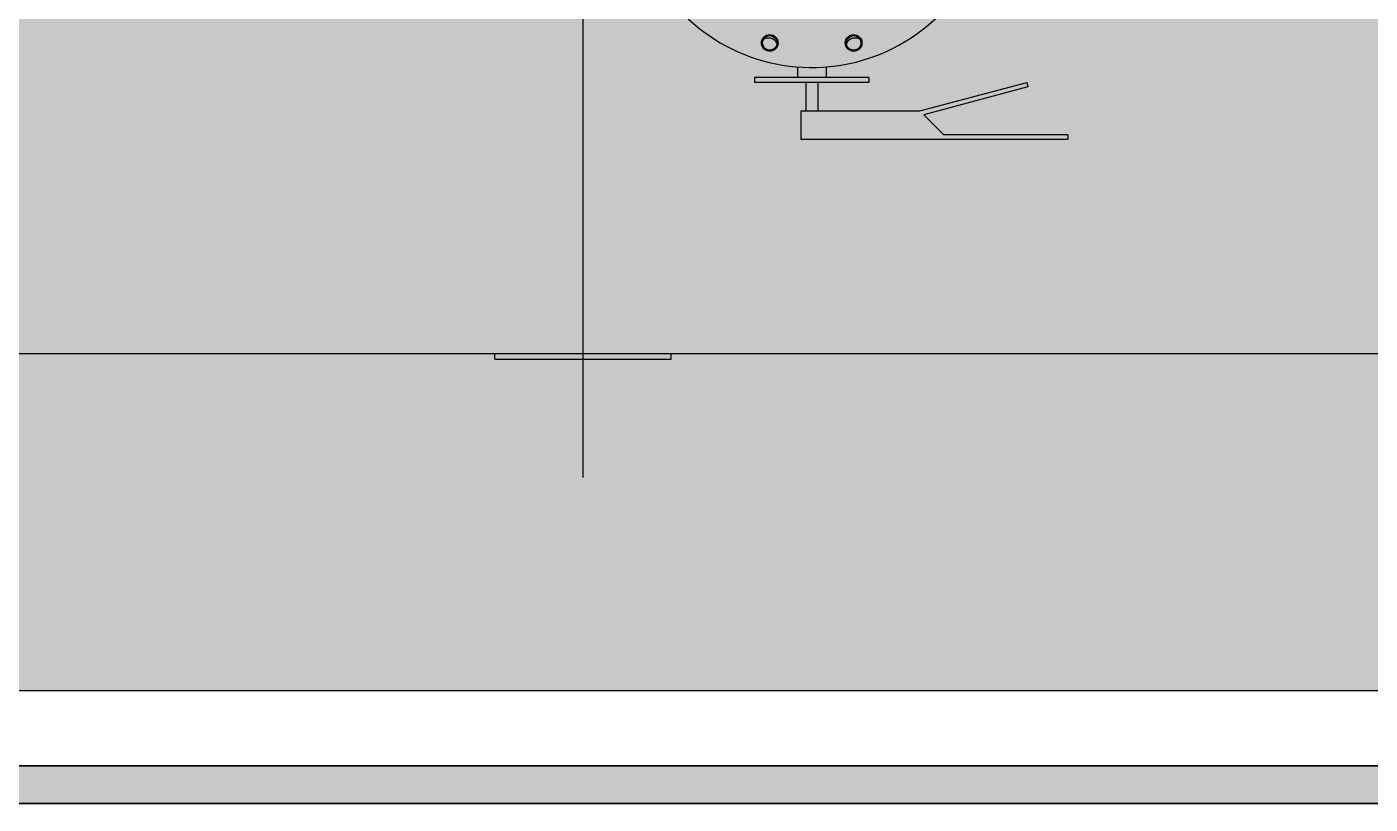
# Model space of a CAD drawing. Header units: millimetres. Extents: x -18489 to 17339, y -1599 to 10961.
# Drawn here: x -16841.8 to -16663, y 1367.4 to 1470.8 of the extents above; entities that cross this region are included whole.
import ezdxf

# ---------------------------------------------------------------- set-up
doc = ezdxf.new("R2010")
doc.units = ezdxf.units.MM
for name, color, linetype in [('188K-SM-03-F10-MECH-EQ-Y2257103$0$0 Xref', 8, 'Continuous'), ('188K-SM-03-F10-MECH-EQ-Y2257103$0$M-EQU-FOUNDATION', 8, 'Continuous'), ('188K-SM-03-F10-MECH-EQ-Y2257103$0$Micron CUP L10 HVAC EQU$0$M-MECH-EQU', 136, 'Continuous'), ('188K-SM-03-F10-MECH-EQ-Y2257103$0$Micron CUP L10 HVAC EQU$0$M-PHASE1 AREA', 252, 'Continuous'), ('X-CUB3-L10$0$WALL-DR', 8, 'Continuous')]:
    doc.layers.add(name, color=color, linetype=linetype)
pattern_1 = [(50, (4473.52, 709.2), (54.6554, -4.78173), [5.715, -62.865]), (355, (4473.52, 709.2), (-10.57303, 57.31705), [4.572, -50.29218]), (100.45144, (4478.076, 708.8), (44.08237, 52.53533), [4.857, -53.42707]), (46.1842, (4473.52, 724.44), (81.32371, -12.6127), [8.5725, -94.2975]), (96.63556, (4480.3, 723.39), (71.22124, 74.22784), [7.2855, -80.14068]), (351.18415, (4473.52, 724.44), (71.22124, 74.22784), [6.858, -75.43792]), (21, (4481.14, 720.63), (45.48432, -30.67956), [5.715, -62.865]), (326, (4481.14, 720.63), (18.54061, 55.25639), [4.572, -50.292]), (71.45144, (4484.93, 718.07), (64.02493, 24.57683), [4.857, -53.42698]), (37.5, (4473.521, 709.2), (0.926581, 25.366512), [0, -49.6824, 0, -51.054, 0, -50.4825]), (7.5, (4473.52, 709.2), (20.0459, 30.054172), [0, -29.1084, 0, -48.5394, 0, -19.2405]), (327.5, (4456.529, 709.2), (40.677179, -1.718623), [0, -19.05, 0, -59.436, 0, -78.867]), (317.5, (4448.91, 709.2), (44.438754, 7.62795), [0, -24.765, 0, -39.4716, 0, -56.007])]

# ---------------------------------------------------------------- blocks, each defined once
blk = doc.blocks.new('188K-SM-03-F10-MECH-EQ-Y2257103$0$Micron CUP L10 HVAC EQU$0$A$C0c53ceb0')
at = {"layer": '188K-SM-03-F10-MECH-EQ-Y2257103$0$Micron CUP L10 HVAC EQU$0$M-PHASE1 AREA'}
for p, q in [((-6246.39325, 8178.91829), (-6246.39325, 4934.33106)), ((-5960.94395, 5480.98653), (-5960.94395, 5466.51105)), ((-5922.88405, 5480.98638), (-5922.88405, 5466.51105)), ((-6018.03381, 5466.51105), (-6018.03381, 5460.16773)), ((-5865.79419, 5466.51105), (-6018.03381, 5466.51105)), ((-5865.79419, 5460.16773), (-6018.03381, 5460.16773)), ((-5949.84315, 5460.16773), (-5949.84315, 5422.10782)), ((-5933.98485, 5460.16773), (-5933.98485, 5422.10782)), ((-5865.79419, 5466.51105), (-5865.79419, 5460.16773)), ((-5797.88198, 5422.10782), (-5655.8437, 5460.16687)), ((-5654.20201, 5454.03967), (-5792.70268, 5416.92853)), ((-5655.84048, 5460.16773), (-5654.19871, 5454.04056)), ((-5956.46492, 5422.10782), (-5956.46492, 5384.04792)), ((-5956.46492, 5422.10782), (-5797.88198, 5422.10782)), ((-5766.16539, 5390.39124), (-5792.70268, 5416.92853)), ((-5601.23913, 5384.04792), (-5956.46492, 5384.04792)), ((-5601.24139, 5390.39124), (-5766.16539, 5390.39124)), ((-5601.23913, 5390.39124), (-5601.23913, 5384.04792)), ((-8641.7319, 5099.35982), (-3851.0546, 5099.35982)), ((-6363.7696, 5091.66792), (-6363.7696, 5099.35982)), ((-6129.0169, 5091.66792), (-6129.0169, 5099.35982)), ((-6363.7696, 5091.66792), (-6129.0169, 5091.66792))]:
    blk.add_line(p, q, dxfattribs=at)
for centre, radius in [((-5997.73423, 5512.68103), 11.10081), ((-5997.73423, 5512.68103), 9.71796), ((-5886.09377, 5512.68103), 11.10081), ((-5886.09377, 5512.68103), 9.71796)]:
    blk.add_circle(centre, radius, dxfattribs=at)
for centre, radius, start, end in [((-5941.914, 5721.00495), 241.04607, 199.67306152, 42.01496328), ((-5999.376, 5506.55385), 12.68664, 27.24498766, 122.75564329), ((-5884.452, 5506.55385), 12.68664, 57.24435671, 152.75501234)]:
    blk.add_arc(centre, radius, start, end, dxfattribs=at)
blk = doc.blocks.new('188K-SM-03-F10-MECH-EQ-Y2257103$0$Micron CUP L10 HVAC EQU')
at = {"layer": '188K-SM-03-F10-MECH-EQ-Y2257103$0$Micron CUP L10 HVAC EQU$0$M-MECH-EQU'}
blk.add_blockref('188K-SM-03-F10-MECH-EQ-Y2257103$0$Micron CUP L10 HVAC EQU$0$A$C0c53ceb0', (-206166.7, 2082.2), dxfattribs=at)
blk = doc.blocks.new('188K-SM-03-F10-MECH-EQ-Y2257103')
at = {"layer": '188K-SM-03-F10-MECH-EQ-Y2257103$0$M-EQU-FOUNDATION'}
h = blk.add_hatch(dxfattribs=at)
h.set_pattern_fill('AR-CONC', color=256, scale=0.3)
h.set_pattern_definition(pattern_1)
h.paths.add_polyline_path([(-17043.15, 4192.46), (-16393.15, 4192.46), (-16393.15, 1372.46), (-17043.15, 1372.46)], flags=16)
h.paths.add_polyline_path([(-17048.15, 4197.46), (-16388.15, 4197.46), (-16388.15, 1367.46), (-17048.15, 1367.46)])
h = blk.add_hatch(dxfattribs=at)
h.set_pattern_fill('AR-CONC', color=256, scale=0.3)
h.set_pattern_definition(pattern_1)
h.paths.add_polyline_path([(-17033.15, 4182.46), (-16403.15, 4182.46), (-16403.15, 1382.46), (-17033.15, 1382.46)])
at = {"layer": '188K-SM-03-F10-MECH-EQ-Y2257103$0$M-EQU-FOUNDATION', "const_width": 0.2}
for points in [[(-17048.15, 4197.46), (-16388.15, 4197.46), (-16388.15, 1367.46), (-17048.15, 1367.46)], [(-17043.15, 4192.46), (-16393.15, 4192.46), (-16393.15, 1372.46), (-17043.15, 1372.46)], [(-17033.15, 4182.46), (-16403.15, 4182.46), (-16403.15, 1382.46), (-17033.15, 1382.46)]]:
    blk.add_lwpolyline(points, close=True, dxfattribs=at)
at = {"layer": '188K-SM-03-F10-MECH-EQ-Y2257103$0$0 Xref', "xscale": 0.1, "yscale": 0.1, "zscale": 0.1}
blk.add_blockref('188K-SM-03-F10-MECH-EQ-Y2257103$0$Micron CUP L10 HVAC EQU', (4473.52, 709.2), dxfattribs=at)
blk = doc.blocks.new('X-CUB3-L10')
at = {"layer": 'X-CUB3-L10$0$WALL-DR'}
blk.add_line((-17323.15, 1367.46), (-16158.15, 1367.46), dxfattribs=at)

msp = doc.modelspace()

# ---------------------------------------------------------------- block references
msp.add_blockref('188K-SM-03-F10-MECH-EQ-Y2257103', (0, 0))

# ---------------------------------------------------------------- next in the draw order: block references
msp.add_blockref('X-CUB3-L10', (0, 0))

doc.saveas('drawing.dxf')
